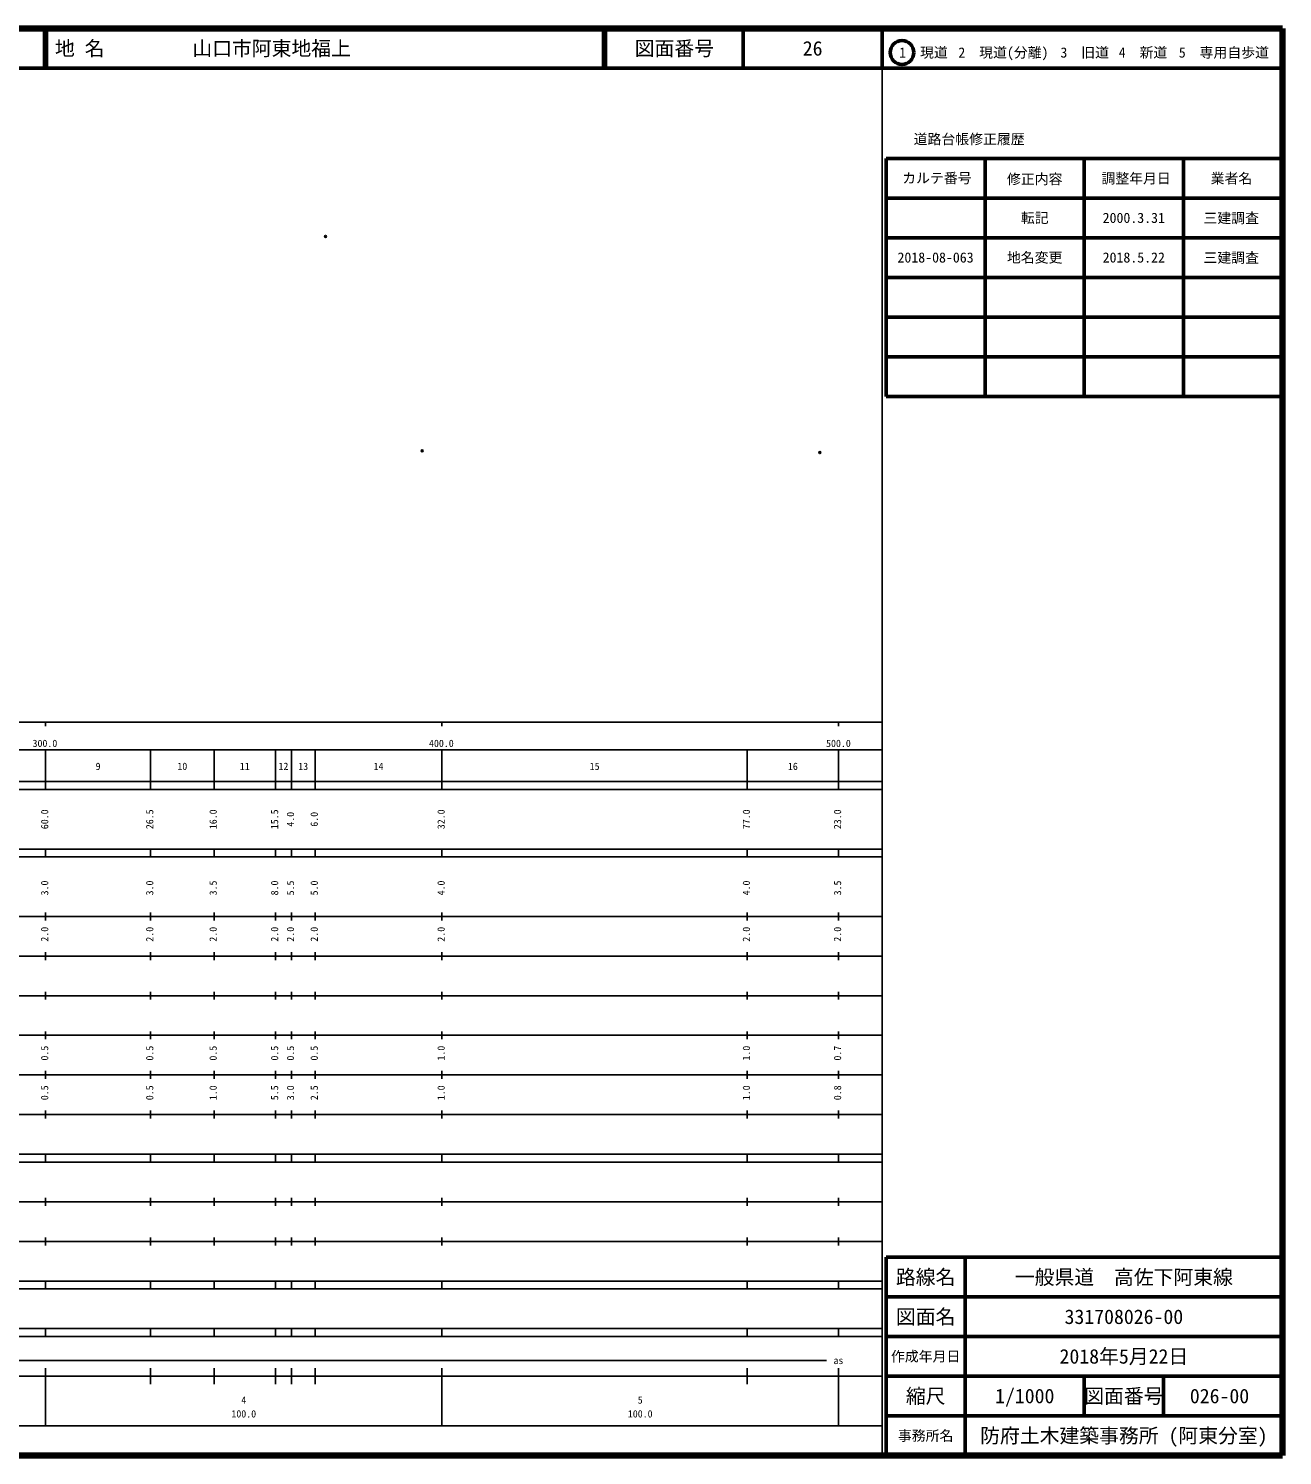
# Model space of a CAD drawing. Units: millimetres on the paper. Extents: x 40 to 680, y 20 to 380.
# Drawn here: x 363.7 to 680, y 20 to 380 of the extents above; entities that cross this region are included whole.
import ezdxf
from ezdxf.enums import TextEntityAlignment as Align

# ---------------------------------------------------------------- set-up
doc = ezdxf.new("R2010")
doc.units = ezdxf.units.MM
doc.header["$PDMODE"] = 32
doc.header["$PDSIZE"] = 0.5
doc.layers.add('M-OTRS', color=6, linetype='Continuous')
doc.layers.add('M-TTL-TXT', color=7, linetype='Continuous')
for name, color, linetype, lineweight in [('M-TTL', 2, 'Continuous', 140), ('M-TTL-BAND', 7, 'Continuous', 25), ('M-TTL-FRAM', 2, 'Continuous', 50), ('M-TTL-LINE', 7, 'Continuous', 50)]:
    doc.layers.add(name, color=color, linetype=linetype, lineweight=lineweight)
doc.styles.add('ＭＳ ゴシック', font='')
doc.styles.get('ＭＳ ゴシック').set_extended_font_data('MS Gothic')

msp = doc.modelspace()

# ---------------------------------------------------------------- linework, layer by layer
at = {"layer": 'M-OTRS'}
for p in [(438.648, 327.549), (463.006, 273.448), (563.299, 273.03)]:
    msp.add_point(p, dxfattribs=at)
at = {"layer": 'M-TTL'}
for p, q in [((680, 380), (40, 380)), ((680, 20), (680, 380)), ((40, 20), (680, 20))]:
    msp.add_line(p, q, dxfattribs=at)
at = {"layer": 'M-TTL-BAND'}
for p, q in [((579, 20), (579, 370)), ((40, 205), (579, 205)), ((368, 205), (368, 204)), ((468, 205), (468, 204)), ((568, 205), (568, 204)), ((68, 198), (579, 198)), ((368, 188), (368, 198)), ((394.5, 188), (394.5, 198)), ((410.5, 188), (410.5, 198)), ((426, 188), (426, 198)), ((430, 188), (430, 198)), ((436, 188), (436, 198)), ((468, 188), (468, 198)), ((545, 188), (545, 198)), ((568, 188), (568, 198)), ((40, 190), (579, 190)), ((40, 188), (579, 188)), ((40, 173), (579, 173)), ((368, 171), (368, 173)), ((394.5, 171), (394.5, 173)), ((410.5, 171), (410.5, 173)), ((426, 171), (426, 173)), ((430, 171), (430, 173)), ((436, 171), (436, 173)), ((468, 171), (468, 173)), ((545, 171), (545, 173)), ((568, 171), (568, 173)), ((40, 171), (579, 171)), ((40, 156), (579, 156)), ((368, 155), (368, 157)), ((394.5, 155), (394.5, 157)), ((410.5, 155), (410.5, 157)), ((426, 155), (426, 157)), ((430, 155), (430, 157)), ((436, 155), (436, 157)), ((468, 155), (468, 157)), ((545, 155), (545, 157)), ((568, 155), (568, 157)), ((46, 146), (579, 146)), ((368, 145), (368, 147)), ((394.5, 145), (394.5, 147)), ((410.5, 145), (410.5, 147)), ((426, 145), (426, 147)), ((430, 145), (430, 147)), ((436, 145), (436, 147)), ((468, 145), (468, 147)), ((545, 145), (545, 147)), ((568, 145), (568, 147)), ((368, 135), (368, 137)), ((394.5, 135), (394.5, 137)), ((410.5, 135), (410.5, 137)), ((426, 135), (426, 137)), ((430, 135), (430, 137)), ((436, 135), (436, 137)), ((468, 135), (468, 137)), ((545, 135), (545, 137)), ((568, 135), (568, 137)), ((52, 136), (579, 136)), ((46, 126), (579, 126)), ((368, 125), (368, 127)), ((394.5, 125), (394.5, 127)), ((410.5, 125), (410.5, 127)), ((426, 125), (426, 127)), ((430, 125), (430, 127)), ((436, 125), (436, 127)), ((468, 125), (468, 127)), ((545, 125), (545, 127)), ((568, 125), (568, 127)), ((52, 116), (579, 116)), ((368, 115), (368, 117)), ((394.5, 115), (394.5, 117)), ((410.5, 115), (410.5, 117)), ((426, 115), (426, 117)), ((430, 115), (430, 117)), ((436, 115), (436, 117)), ((468, 115), (468, 117)), ((545, 115), (545, 117)), ((568, 115), (568, 117)), ((46, 106), (579, 106)), ((368, 105), (368, 107)), ((394.5, 105), (394.5, 107)), ((410.5, 105), (410.5, 107)), ((426, 105), (426, 107)), ((430, 105), (430, 107)), ((436, 105), (436, 107)), ((468, 105), (468, 107)), ((545, 105), (545, 107)), ((568, 105), (568, 107)), ((40, 96), (579, 96)), ((40, 94), (579, 94)), ((368, 94), (368, 96)), ((394.5, 94), (394.5, 96)), ((410.5, 94), (410.5, 96)), ((426, 94), (426, 96)), ((430, 94), (430, 96)), ((436, 94), (436, 96)), ((468, 94), (468, 96)), ((545, 94), (545, 96)), ((568, 94), (568, 96)), ((49, 84), (579, 84)), ((368, 83), (368, 85)), ((394.5, 83), (394.5, 85)), ((410.5, 83), (410.5, 85)), ((426, 83), (426, 85)), ((430, 83), (430, 85)), ((436, 83), (436, 85)), ((468, 83), (468, 85)), ((545, 83), (545, 85)), ((568, 83), (568, 85)), ((40, 74), (579, 74)), ((368, 73), (368, 75)), ((394.5, 73), (394.5, 75)), ((410.5, 73), (410.5, 75)), ((426, 73), (426, 75)), ((430, 73), (430, 75)), ((436, 73), (436, 75)), ((468, 73), (468, 75)), ((545, 73), (545, 75)), ((568, 73), (568, 75)), ((40, 64), (579, 64)), ((40, 62), (579, 62)), ((368, 62), (368, 64)), ((394.5, 62), (394.5, 64)), ((410.5, 62), (410.5, 64)), ((426, 62), (426, 64)), ((430, 62), (430, 64)), ((436, 62), (436, 64)), ((468, 62), (468, 64)), ((545, 62), (545, 64)), ((568, 62), (568, 64)), ((40, 52), (579, 52)), ((368, 50), (368, 52)), ((394.5, 50), (394.5, 52)), ((410.5, 50), (410.5, 52)), ((426, 50), (426, 52)), ((430, 50), (430, 52)), ((436, 50), (436, 52)), ((468, 50), (468, 52)), ((545, 50), (545, 52)), ((568, 50), (568, 52)), ((40, 50), (579, 50)), ((71, 44), (565, 44)), ((40, 40), (579, 40)), ((368, 27.5), (368, 42)), ((394.5, 38), (394.5, 42)), ((410.5, 38), (410.5, 42)), ((426, 38), (426, 42)), ((430, 38), (430, 42)), ((436, 38), (436, 42)), ((468, 27.5), (468, 42)), ((545, 38), (545, 42)), ((568, 27.5), (568, 42)), ((68, 27.5), (579, 27.5))]:
    msp.add_line(p, q, dxfattribs=at)
at = {"layer": 'M-TTL-FRAM'}
for p, q in [((580, 347.197), (580, 287.197)), ((580, 347.197), (680, 347.197)), ((580, 287.197), (680, 287.197)), ((680, 70), (580, 70)), ((580, 70), (580, 20))]:
    msp.add_line(p, q, dxfattribs=at)
at = {"layer": 'M-TTL-LINE'}
for p, q in [((367.75, 380), (367.75, 370)), ((368.25, 380), (368.25, 370)), ((508.747, 380), (508.747, 370)), ((509.247, 380), (509.247, 370)), ((543.997, 380), (543.997, 370)), ((579, 380), (579, 370)), ((40, 370), (680, 370)), ((605, 347.197), (605, 287.197)), ((630, 347.197), (630, 287.197)), ((655, 347.197), (655, 287.197)), ((580, 337.197), (680, 337.197)), ((580, 327.197), (680, 327.197)), ((580, 317.197), (680, 317.197)), ((580, 307.197), (680, 307.197)), ((580, 297.197), (680, 297.197)), ((600, 70), (600, 20)), ((680, 60), (580, 60)), ((680, 50), (580, 50)), ((680, 40), (580, 40)), ((630, 40), (630, 30)), ((650, 40), (650, 30)), ((680, 30), (580, 30))]:
    msp.add_line(p, q, dxfattribs=at)
msp.add_circle((584.031, 373.958), 3, dxfattribs=at)

# ---------------------------------------------------------------- texts
at = {"layer": 'M-TTL-BAND', "style": 'ＭＳ ゴシック'}
for s, p in [('300.0', (367.844, 198.195)), ('400.0', (467.844, 198.195)), ('500.0', (568, 198.195)), ('9', (381.25, 192.405)), ('10', (402.5, 192.405)), ('11', (418.25, 192.405)), ('12', (428, 192.405)), ('13', (433, 192.405)), ('14', (452, 192.405)), ('15', (506.5, 192.405)), ('16', (556.5, 192.405)), ('as', (568, 42.5)), ('4', (418, 32.523)), ('5', (518, 32.523)), ('100.0', (418, 29.033)), ('100.0', (518, 29.033))]:
    msp.add_text(s, height=1.833, dxfattribs=at).set_placement(p, align=Align.BOTTOM_CENTER)
for s, p in [('60.0', (369.232, 180.5)), ('26.5', (395.732, 180.5)), ('16.0', (411.732, 180.5)), ('15.5', (427.232, 180.5)), ('4.0', (431.232, 180.5)), ('6.0', (437.232, 180.5)), ('32.0', (469.232, 180.5)), ('77.0', (546.232, 180.5)), ('23.0', (569.232, 180.5)), ('3.0', (369.232, 163.174)), ('3.0', (395.732, 163.174)), ('3.5', (411.732, 163.174)), ('8.0', (427.232, 163.174)), ('5.5', (431.232, 163.174)), ('5.0', (437.232, 163.174)), ('4.0', (469.232, 163.174)), ('4.0', (546.232, 163.174)), ('3.5', (569.232, 163.174)), ('2.0', (369.232, 151.5)), ('2.0', (395.732, 151.5)), ('2.0', (411.732, 151.5)), ('2.0', (427.232, 151.5)), ('2.0', (431.232, 151.5)), ('2.0', (437.232, 151.5)), ('2.0', (469.232, 151.5)), ('2.0', (546.232, 151.5)), ('2.0', (569.232, 151.5)), ('0.5', (369.232, 121.5)), ('0.5', (395.732, 121.5)), ('0.5', (411.732, 121.5)), ('0.5', (427.232, 121.5)), ('0.5', (431.232, 121.5)), ('0.5', (437.232, 121.5)), ('1.0', (469.232, 121.5)), ('1.0', (546.232, 121.5)), ('0.7', (569.232, 121.5)), ('0.5', (369.232, 111.5)), ('0.5', (395.732, 111.5)), ('1.0', (411.732, 111.5)), ('5.5', (427.232, 111.5)), ('3.0', (431.232, 111.5)), ('2.5', (437.232, 111.5)), ('1.0', (469.232, 111.5)), ('1.0', (546.232, 111.5)), ('0.8', (569.232, 111.5))]:
    msp.add_text(s, height=1.833, rotation=90, dxfattribs=at).set_placement(p, align=Align.BOTTOM_CENTER)
at = {"layer": 'M-TTL-TXT', "style": 'ＭＳ ゴシック'}
for s, p in [('地 名', (370.38, 375)), ('山口市阿東地福上', (405.024, 375))]:
    msp.add_text(s, height=3.666, dxfattribs=at).set_placement(p, align=Align.MIDDLE_LEFT)
for s, height, p in [('図面番号', 3.666, (526.622, 375)), ('26', 3.666, (561.497, 375)), ('1\u3000現道', 2.566, (589.448, 373.958)), ('2\u3000現道(分離)', 2.566, (609.619, 373.958)), ('3\u3000旧道', 2.566, (630.121, 373.958)), ('4\u3000新道', 2.566, (644.824, 373.958)), ('5\u3000専用自歩道', 2.566, (665.228, 373.958)), ('道路台帳修正履歴', 2.566, (600.968, 352.113)), ('カルテ番号', 2.566, (592.839, 342.277)), ('修正内容', 2.566, (617.509, 342.023)), ('調整年月日', 2.566, (643.089, 342.197)), ('業者名', 2.566, (667.134, 342.197)), ('転記', 2.566, (617.5, 332.245)), ('2000.3.31', 2.566, (642.5, 332.245)), ('三建調査', 2.566, (667.077, 332.189)), ('2018-08-063', 2.566, (592.5, 322.245)), ('地名変更', 2.566, (617.5, 322.245)), ('2018.5.22', 2.566, (642.5, 322.245)), ('三建調査', 2.566, (667.077, 322.189)), ('路線名', 3.666, (590, 65)), ('路線名', 3.666, (590, 65)), ('一般県道\u3000高佐下阿東線', 3.666, (640, 65)), ('図面名', 3.666, (590, 55)), ('図面名', 3.666, (590, 55)), ('331708026-00', 3.666, (640, 55)), ('2018年5月22日', 3.666, (640, 45)), ('作成年月日', 2.566, (590, 45)), ('作成年月日', 2.566, (590, 45)), ('縮尺', 3.666, (590, 35)), ('縮尺', 3.666, (590, 35)), ('1/1000', 3.666, (615, 35)), ('図面番号', 3.666, (640, 35)), ('図面番号', 3.666, (640, 35)), ('026-00', 3.666, (664.125, 35)), ('事務所名', 2.566, (590, 25)), ('事務所名', 2.566, (590, 25)), ('防府土木建築事務所 (阿東分室)', 3.666, (640, 25))]:
    msp.add_text(s, height=height, dxfattribs=at).set_placement(p, align=Align.MIDDLE_CENTER)

doc.saveas('drawing.dxf')
